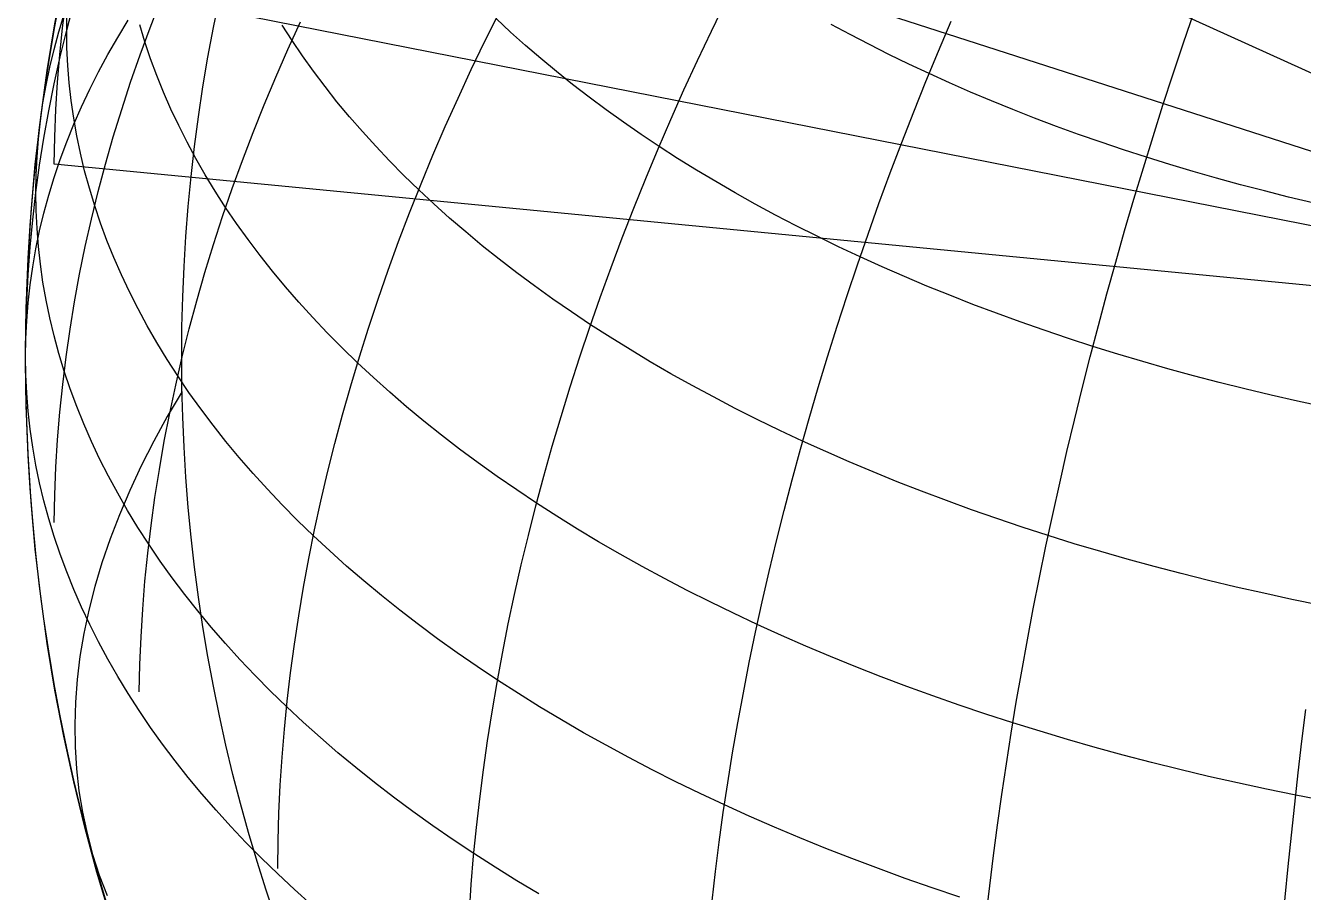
# Model space of a CAD drawing. Header units: millimetres. Extents: x -85 to 85, y -85 to 85.
# Drawn here: x -85 to -27.3, y -24.2 to 15 of the extents above; entities that cross this region are included whole.
import ezdxf

# ---------------------------------------------------------------- set-up
doc = ezdxf.new("R2010")
doc.units = ezdxf.units.MM
for name, color, linetype in [('CUT_OUTER', 1, 'Continuous'), ('ENGRAVE', 7, 'Continuous'), ('ENGRAVE_FINE', 8, 'Continuous')]:
    doc.layers.add(name, color=color, linetype=linetype)

msp = doc.modelspace()

# ---------------------------------------------------------------- linework, layer by layer
at = {"layer": 'CUT_OUTER'}
msp.add_circle((0, 0), 85, dxfattribs=at)
at = {"layer": 'ENGRAVE'}
for points in [[(-81.2859, -24.8516), (-81.7072, -23.4292), (-82.1037, -21.9996), (-82.4751, -20.5634), (-82.8215, -19.1208), (-83.1425, -17.6725), (-83.4383, -16.2188), (-83.7087, -14.7601), (-83.9535, -13.2969), (-84.1728, -11.8297), (-84.3664, -10.3589), (-84.5344, -8.8849), (-84.6765, -7.4082), (-84.7929, -5.9293), (-84.8835, -4.4486), (-84.9482, -2.9665), (-84.9871, -1.4835), (-85, 0), (-84.9871, 1.4835), (-84.9482, 2.9665), (-84.8835, 4.4486), (-84.7929, 5.9293), (-84.6765, 7.4082), (-84.5344, 8.8849), (-84.3664, 10.3589), (-84.1728, 11.8297), (-83.9535, 13.2969), (-83.7087, 14.7601), (-83.4383, 16.2188)], [(-72.0841, -24.7516), (-72.8592, -24.0565), (-73.6122, -23.3541), (-74.3427, -22.6446), (-75.0505, -21.9282), (-75.7356, -21.2051), (-76.3975, -20.4756), (-77.0362, -19.7398), (-77.6514, -18.998), (-78.2429, -18.2504), (-78.8106, -17.4972), (-79.3543, -16.7387), (-79.8739, -15.9752), (-80.3691, -15.2067), (-80.8398, -14.4336), (-81.2859, -13.6562), (-81.7072, -12.8745), (-82.1037, -12.089), (-82.4751, -11.2998), (-82.8215, -10.5071), (-83.1425, -9.7112), (-83.4383, -8.9124), (-83.7087, -8.1108), (-83.9535, -7.3068), (-84.1728, -6.5005), (-84.3664, -5.6923), (-84.5344, -4.8823), (-84.6765, -4.0709), (-84.7929, -3.2582), (-84.8835, -2.4445), (-84.9482, -1.6301), (-84.9871, -0.8152), (-85, 0), (-84.9871, 0.8152), (-84.9482, 1.6301), (-84.8835, 2.4445), (-84.7929, 3.2582), (-84.6765, 4.0709), (-84.5344, 4.8823), (-84.3664, 5.6923), (-84.1728, 6.5005), (-83.9535, 7.3068), (-83.7087, 8.1108), (-83.4383, 8.9124), (-83.1425, 9.7112), (-82.8215, 10.5071), (-82.4751, 11.2998), (-82.1037, 12.089), (-81.7072, 12.8745), (-81.2859, 13.6562), (-80.8398, 14.4336), (-80.3691, 15.2067)]]:
    msp.add_lwpolyline(points, dxfattribs=at)
at = {"layer": 'ENGRAVE_FINE'}
for points in [[(65.1054, -28.883), (-65.1137, 30.1262)], [(73.6117, -23.1015), (-73.6051, 24.3388)], [(79.8683, -15.1341), (-79.8726, 16.3744)], [(-73.7033, -25.3781), (-74.135, -24.0879), (-74.5441, -22.7904), (-74.9305, -21.486), (-75.294, -20.175), (-75.6347, -18.8578), (-75.9523, -17.535), (-76.2467, -16.2067), (-76.5179, -14.8736), (-76.7659, -13.5359), (-76.9904, -12.1941), (-77.1915, -10.8486), (-77.3691, -9.4997), (-77.5231, -8.148), (-77.6535, -6.7938), (-77.7602, -5.4375), (-77.8433, -4.0796), (-77.9026, -2.7204), (-77.9382, -1.3604), (-77.9501, 0), (-77.9382, 1.3604), (-77.9026, 2.7204), (-77.8433, 4.0796), (-77.7602, 5.4375), (-77.6535, 6.7938), (-77.5231, 8.148), (-77.3691, 9.4997), (-77.1915, 10.8486), (-76.9904, 12.1941), (-76.7659, 13.5359), (-76.5179, 14.8736), (-76.2467, 16.2067)], [(-73.7033, -25.3781), (-74.135, -24.0879), (-74.5441, -22.7904), (-74.9305, -21.486), (-75.294, -20.175), (-75.6347, -18.8578), (-75.9523, -17.535), (-76.2467, -16.2067), (-76.5179, -14.8736), (-76.7659, -13.5359), (-76.9904, -12.1941), (-77.1915, -10.8486), (-77.3691, -9.4997), (-77.5231, -8.148), (-77.6535, -6.7938), (-77.7602, -5.4375), (-77.8433, -4.0796), (-77.9026, -2.7204), (-77.9382, -1.3604), (-77.9501, 0), (-77.9382, 1.3604), (-77.9026, 2.7204), (-77.8433, 4.0796), (-77.7602, 5.4375), (-77.6535, 6.7938), (-77.5231, 8.148), (-77.3691, 9.4997), (-77.1915, 10.8486), (-76.9904, 12.1941), (-76.7659, 13.5359), (-76.5179, 14.8736), (-76.2467, 16.2067)], [(-84.9871, 1.2394), (-84.9482, 2.4784), (-84.8835, 3.7167), (-84.7929, 4.9539), (-84.6765, 6.1895), (-84.5344, 7.4232), (-84.3664, 8.6547), (-84.1728, 9.8836), (-83.9535, 11.1094), (-83.7087, 12.3319), (-83.4383, 13.5506), (-83.1425, 14.7652), (-82.8215, 15.9752)], [(83.7053, -7.4715), (-83.7057, 8.711), (-83.6806, 9.9478), (-83.63, 11.1816), (-83.5539, 12.412), (-83.4524, 13.6387), (-83.3255, 14.8611), (-83.1731, 16.0791)], [(-83.7053, -7.4715), (-83.6794, -6.2297), (-83.628, -4.9861), (-83.5511, -3.7409), (-83.4488, -2.4946), (-83.3211, -1.2475), (-83.168, 0), (-82.9896, 1.2475), (-82.7858, 2.4946), (-82.5569, 3.7409), (-82.3028, 4.9861), (-82.0237, 6.2297), (-81.7195, 7.4715), (-81.3905, 8.711), (-81.0367, 9.9478), (-80.6581, 11.1816), (-80.2551, 12.412), (-79.8275, 13.6387), (-79.3757, 14.8611), (-78.8997, 16.0791)], [(-64.9617, -25.102), (-64.8741, -23.8259), (-64.7669, -22.5425), (-64.6398, -21.2522), (-64.4931, -19.9555), (-64.3268, -18.6527), (-64.1408, -17.3442), (-63.9354, -16.0304), (-63.7104, -14.7118), (-63.466, -13.3887), (-63.2023, -12.0614), (-62.9194, -10.7306), (-62.6173, -9.3964), (-62.2961, -8.0594), (-61.9559, -6.7199), (-61.5969, -5.3784), (-61.2191, -4.0352), (-60.8227, -2.6908), (-60.4077, -1.3456), (-59.9743, 0), (-59.5227, 1.3456), (-59.0529, 2.6908), (-58.5651, 4.0352), (-58.0595, 5.3784), (-57.5362, 6.7199), (-56.9954, 8.0594), (-56.4372, 9.3964), (-55.8619, 10.7306), (-55.2695, 12.0614), (-54.6603, 13.3887), (-54.0344, 14.7118), (-53.3921, 16.0304)], [(-41.6221, -25.2556), (-41.4658, -23.8952), (-41.2969, -22.5275), (-41.1154, -21.153), (-40.9213, -19.772), (-40.7148, -18.385), (-40.4959, -16.9924), (-40.2646, -15.5946), (-40.0211, -14.192), (-39.7654, -12.7852), (-39.4976, -11.3744), (-39.2177, -9.9602), (-38.9259, -8.543), (-38.6223, -7.1231), (-38.3068, -5.7011), (-37.9798, -4.2774), (-37.6411, -2.8523), (-37.291, -1.4264), (-36.9295, 0), (-36.5568, 1.4264), (-36.1729, 2.8523), (-35.778, 4.2774), (-35.3722, 5.7011), (-34.9557, 7.1231), (-34.5284, 8.543), (-34.0907, 9.9602), (-33.6426, 11.3744), (-33.1843, 12.7852), (-32.7158, 14.192), (-32.2374, 15.5946)], [(-61.8245, -24.2572), (-62.8213, -23.6595), (-63.7989, -23.0523), (-64.7571, -22.4358), (-65.6955, -21.8102), (-66.614, -21.1757), (-67.5121, -20.5325), (-68.3897, -19.8808), (-69.2465, -19.2208), (-70.0822, -18.5526), (-70.8965, -17.8765), (-71.6892, -17.1928), (-72.4601, -16.5015), (-73.2089, -15.803), (-73.9354, -15.0973), (-74.6394, -14.3848), (-75.3207, -13.6657), (-75.979, -12.9401), (-76.6141, -12.2084), (-77.226, -11.4706), (-77.8143, -10.7272), (-78.3789, -9.9781), (-78.9196, -9.2238), (-79.4363, -8.4644), (-79.9288, -7.7002), (-80.397, -6.9313), (-80.8406, -6.1581), (-81.2596, -5.3808), (-81.6539, -4.5995), (-82.0233, -3.8146), (-82.3678, -3.0263), (-82.6871, -2.2348), (-82.9812, -1.4403), (-83.2501, -0.6431), (-83.4936, 0.1565), (-83.7117, 0.9583), (-83.9043, 1.7621), (-84.0713, 2.5676), (-84.2127, 3.3746), (-84.3284, 4.1829), (-84.4185, 4.9921), (-84.4829, 5.8021), (-84.5215, 6.6125), (-84.5344, 7.4232), (-84.5215, 8.2339), (-84.4829, 9.0444), (-84.4185, 9.8544), (-84.3284, 10.6636), (-84.2127, 11.4718), (-84.0713, 12.2788), (-83.9043, 13.0844), (-83.7117, 13.8882), (-83.4936, 14.69), (-83.2501, 15.4896)], [(-42.8216, -24.3967), (-44.0588, -23.9801), (-45.2827, -23.5517), (-46.4927, -23.1116), (-47.6886, -22.6599), (-48.87, -22.1969), (-50.0364, -21.7226), (-51.1877, -21.2371), (-52.3233, -20.7408), (-53.443, -20.2336), (-54.5464, -19.7157), (-55.6332, -19.1873), (-56.7031, -18.6486), (-57.7557, -18.0997), (-58.7907, -17.5408), (-59.8077, -16.9721), (-60.8066, -16.3937), (-61.787, -15.8058), (-62.7485, -15.2086), (-63.6909, -14.6023), (-64.6139, -13.987), (-65.5172, -13.3629), (-66.4006, -12.7303), (-67.2637, -12.0893), (-68.1064, -11.4402), (-68.9283, -10.783), (-69.7292, -10.1181), (-70.5089, -9.4456), (-71.2671, -8.7657), (-72.0036, -8.0786), (-72.7181, -7.3846), (-73.4105, -6.6839), (-74.0806, -5.9766), (-74.728, -5.263), (-75.3527, -4.5433), (-75.9545, -3.8177), (-76.5331, -3.0864), (-77.0884, -2.3497), (-77.6203, -1.6078), (-78.1284, -0.8609), (-78.6128, -0.1093), (-79.0733, 0.6469), (-79.5096, 1.4074), (-79.9217, 2.172), (-80.3095, 2.9403), (-80.6729, 3.7123), (-81.0116, 4.4877), (-81.3257, 5.2662), (-81.615, 6.0476), (-81.8794, 6.8316), (-82.1189, 7.618), (-82.3334, 8.4067), (-82.5228, 9.1972), (-82.6871, 9.9895), (-82.8262, 10.7832), (-82.94, 11.5781), (-83.0286, 12.3741), (-83.0919, 13.1707), (-83.1299, 13.9678), (-83.1425, 14.7652), (-83.1299, 15.5625)], [(-79.8683, -15.1341), (-79.8396, -13.8892), (-79.7867, -12.64), (-79.7094, -11.387), (-79.6078, -10.1306), (-79.482, -8.871), (-79.332, -7.6087), (-79.1578, -6.3442), (-78.9595, -5.0777), (-78.7372, -3.8096), (-78.4909, -2.5404), (-78.2206, -1.2704), (-77.9266, 0), (-77.6088, 1.2704), (-77.2673, 2.5404), (-76.9023, 3.8096), (-76.5139, 5.0777), (-76.1022, 6.3442), (-75.6673, 7.6087), (-75.2094, 8.871), (-74.7285, 10.1306), (-74.2249, 11.387), (-73.6987, 12.64), (-73.15, 13.8892), (-72.5791, 15.1341)], [(-73.6117, -23.1015), (-73.5959, -21.8571), (-73.5577, -20.6061), (-73.4971, -19.3488), (-73.4141, -18.0856), (-73.3088, -16.8169), (-73.1811, -15.5431), (-73.0311, -14.2645), (-72.8589, -12.9816), (-72.6645, -11.6947), (-72.4479, -10.4043), (-72.2093, -9.1107), (-71.9487, -7.8143), (-71.6662, -6.5156), (-71.3618, -5.2149), (-71.0357, -3.9125), (-70.688, -2.609), (-70.3187, -1.3047), (-69.928, 0), (-69.516, 1.3047), (-69.0828, 2.609), (-68.6286, 3.9125), (-68.1535, 5.2149), (-67.6577, 6.5156), (-67.1412, 7.8143), (-66.6042, 9.1107), (-66.047, 10.4043), (-65.4697, 11.6947), (-64.8724, 12.9816), (-64.2553, 14.2645), (-63.6187, 15.5431)], [(-26.3802, -2.2556), (-27.5756, -1.9969), (-28.7626, -1.7267), (-29.9408, -1.4452), (-31.1098, -1.1524), (-32.2694, -0.8485), (-33.4192, -0.5335), (-34.5588, -0.2075), (-35.6879, 0.1294), (-36.8061, 0.477), (-37.9131, 0.8353), (-39.0085, 1.2042), (-40.0921, 1.5836), (-41.1634, 1.9732), (-42.2222, 2.3731), (-43.2681, 2.7831), (-44.3009, 3.203), (-45.3202, 3.6328), (-46.3256, 4.0723), (-47.317, 4.5213), (-48.2939, 4.9798), (-49.2561, 5.4476), (-50.2034, 5.9246), (-51.1353, 6.4105), (-52.0517, 6.9054), (-52.9522, 7.4089), (-53.8365, 7.921), (-54.7045, 8.4415), (-55.5558, 8.9703), (-56.3902, 9.5071), (-57.2074, 10.0519), (-58.0072, 10.6044), (-58.7893, 11.1645), (-59.5535, 11.732), (-60.2996, 12.3068), (-61.0272, 12.8886), (-61.7364, 13.4773), (-62.4267, 14.0727), (-63.0979, 14.6747), (-63.75, 15.283)], [(-54.0024, -24.5733), (-53.8493, -23.2497), (-53.6798, -21.919), (-53.4939, -20.5815), (-53.2917, -19.2379), (-53.0733, -17.8883), (-52.8387, -16.5333), (-52.5881, -15.1733), (-52.3214, -13.8087), (-52.0387, -12.4398), (-51.7403, -11.0672), (-51.426, -9.6912), (-51.0961, -8.3122), (-50.7506, -6.9307), (-50.3897, -5.5471), (-50.0134, -4.1618), (-49.6219, -2.7752), (-49.2153, -1.3878), (-48.7937, 0), (-48.3572, 1.3878), (-47.906, 2.7752), (-47.4402, 4.1618), (-46.9599, 5.5471), (-46.4654, 6.9307), (-45.9567, 8.3122), (-45.434, 9.6912), (-44.8974, 11.0672), (-44.3472, 12.4398), (-43.7834, 13.8087), (-43.2064, 15.1733)], [(-26.8692, 6.9586), (-27.9698, 7.2216), (-29.062, 7.4951), (-30.1452, 7.779), (-31.2193, 8.0733), (-32.2839, 8.3778), (-33.3386, 8.6925), (-34.3832, 9.0173), (-35.4173, 9.352), (-36.4407, 9.6966), (-37.4529, 10.0509), (-38.4537, 10.4149), (-39.4428, 10.7885), (-40.4199, 11.1715), (-41.3847, 11.5638), (-42.3369, 11.9653), (-43.2761, 12.3758), (-44.2022, 12.7953), (-45.1148, 13.2236), (-46.0137, 13.6606), (-46.8986, 14.1062), (-47.7692, 14.5602), (-48.6252, 15.0224)], [(-26.3189, -20.0567), (-27.6488, -19.7979), (-28.9704, -19.5264), (-30.2831, -19.2423), (-31.5866, -18.9456), (-32.8805, -18.6364), (-34.1644, -18.3149), (-35.4378, -17.9811), (-36.7005, -17.6352), (-37.952, -17.2772), (-39.1919, -16.9072), (-40.4199, -16.5255), (-41.6356, -16.132), (-42.8386, -15.7269), (-44.0285, -15.3103), (-45.205, -14.8824), (-46.3678, -14.4432), (-47.5164, -13.993), (-48.6506, -13.5319), (-49.77, -13.0599), (-50.8741, -12.5772), (-51.9628, -12.0841), (-53.0357, -11.5806), (-54.0924, -11.0668), (-55.1326, -10.543), (-56.156, -10.0094), (-57.1624, -9.4659), (-58.1513, -8.913), (-59.1225, -8.3506), (-60.0757, -7.779), (-61.0106, -7.1983), (-61.9269, -6.6087), (-62.8243, -6.0105), (-63.7026, -5.4037), (-64.5615, -4.7887), (-65.4008, -4.1654), (-66.2201, -3.5342), (-67.0192, -2.8953), (-67.798, -2.2488), (-68.556, -1.5949), (-69.2932, -0.9338), (-70.0093, -0.2658), (-70.7041, 0.409), (-71.3773, 1.0903), (-72.0288, 1.778), (-72.6583, 2.4719), (-73.2657, 3.1717), (-73.8508, 3.8772), (-74.4134, 4.5882), (-74.9534, 5.3044), (-75.4705, 6.0258), (-75.9646, 6.752), (-76.4355, 7.4828), (-76.8832, 8.2181), (-77.3075, 8.9575), (-77.7082, 9.7009), (-78.0853, 10.448), (-78.4385, 11.1986), (-78.7679, 11.9525), (-79.0733, 12.7094), (-79.3545, 13.4691), (-79.6117, 14.2315), (-79.8445, 14.9961)], [(-26.5583, -11.2118), (-27.8278, -10.951), (-29.0887, -10.678), (-30.3408, -10.3931), (-31.5837, -10.0961), (-32.8169, -9.7873), (-34.0401, -9.4667), (-35.253, -9.1344), (-36.4551, -8.7905), (-37.6461, -8.4351), (-38.8257, -8.0684), (-39.9934, -7.6904), (-41.149, -7.3013), (-42.292, -6.9012), (-43.4221, -6.4901), (-44.539, -6.0683), (-45.6423, -5.6359), (-46.7318, -5.1929), (-47.807, -4.7395), (-48.8676, -4.2759), (-49.9133, -3.8022), (-50.9439, -3.3186), (-51.9589, -2.8251), (-52.9581, -2.322), (-53.9412, -1.8093), (-54.9078, -1.2873), (-55.8577, -0.7562), (-56.7906, -0.216), (-57.7062, 0.3331), (-58.6042, 0.8909), (-59.4844, 1.4572), (-60.3464, 2.0318), (-61.1901, 2.6146), (-62.0151, 3.2055), (-62.8213, 3.8041), (-63.6083, 4.4104), (-64.3759, 5.0242), (-65.1239, 5.6452), (-65.8521, 6.2733), (-66.5602, 6.9083), (-67.2481, 7.5499), (-67.9154, 8.1981), (-68.5621, 8.8526), (-69.1879, 9.5132), (-69.7926, 10.1796), (-70.376, 10.8518), (-70.9381, 11.5295), (-71.4785, 12.2125), (-71.9971, 12.9005), (-72.4938, 13.5934), (-72.9684, 14.291), (-73.4208, 14.993)], [(-77.9343, -1.5673), (-78.5996, -2.6931), (-79.2149, -3.8121), (-79.7805, -4.9239), (-80.2966, -6.0285), (-80.7636, -7.1255), (-81.1817, -8.2148), (-81.5509, -9.296), (-81.8715, -10.3688), (-82.1436, -11.4329), (-82.3674, -12.4881), (-82.543, -13.534), (-82.6704, -14.5702), (-82.7499, -15.5965), (-82.7814, -16.6124), (-82.7652, -17.6177), (-82.7013, -18.6119), (-82.5899, -19.5947), (-82.4309, -20.5658), (-82.2246, -21.5248), (-81.971, -22.4713), (-81.6702, -23.4049), (-81.3223, -24.3254)], [(-29.0694, -42.9981), (-29.0586, -41.7426), (-29.039, -40.4745), (-29.0105, -39.194), (-28.9732, -37.9015), (-28.9271, -36.5975), (-28.8721, -35.2824), (-28.8084, -33.9565), (-28.7358, -32.6203), (-28.6546, -31.2741), (-28.5645, -29.9185), (-28.4658, -28.5537), (-28.3585, -27.1802), (-28.2424, -25.7984), (-28.1178, -24.4087), (-27.9846, -23.0117), (-27.8429, -21.6076), (-27.6927, -20.1969), (-27.5341, -18.7801), (-27.3671, -17.3576), (-27.1917, -15.9297)]]:
    msp.add_lwpolyline(points, dxfattribs=at)

doc.saveas('drawing.dxf')
